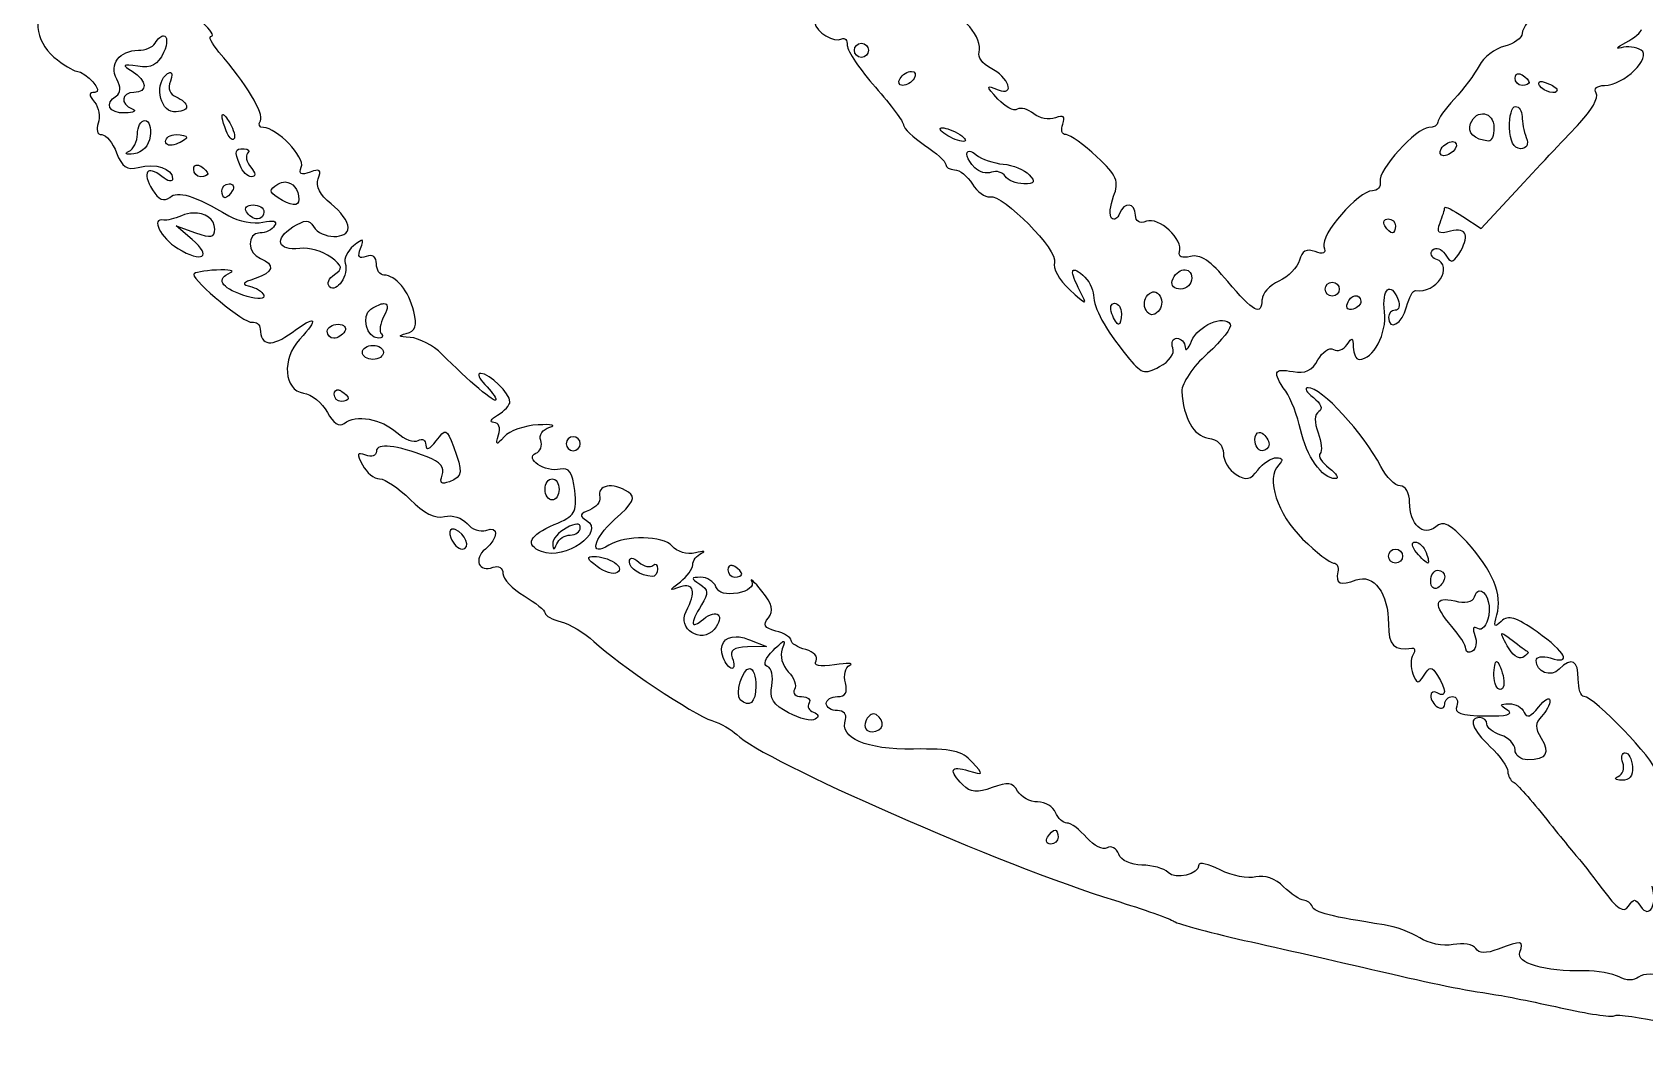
# Model space of a CAD drawing. Extents: x 1 to 209, y 3 to 284.
# Drawn here: x 105.02 to 139.62, y 151.04 to 172.68 of the extents above; entities that cross this region are included whole.
import ezdxf

# ---------------------------------------------------------------- set-up
doc = ezdxf.new("R2010")
doc.units = 0
doc.layers.add('Layer_1', color=7, linetype='CONTINUOUS')

msp = doc.modelspace()

# ---------------------------------------------------------------- linework, layer by layer
at = {"layer": 'Layer_1', "color": 7}
for points in [[(107.833693, 172.598979), (107.833693, 172.598979)], [(122.80911, 172.438575), (122.80911, 172.438575)], [(107.980316, 171.81019), (107.980316, 171.81019)], [(123.882878, 171.834995), (123.882878, 171.834995)], [(136.929041, 171.783182), (136.929041, 171.783182)], [(137.377178, 171.615612), (137.377178, 171.615612)], [(136.846908, 171.080934), (136.846908, 171.080934)], [(107.434614, 170.779419), (107.434614, 170.779419)], [(109.111963, 170.910057), (109.111963, 170.910057)], [(124.543786, 170.623423), (124.543786, 170.623423)], [(136.179388, 170.922184), (136.179388, 170.922184)], [(108.102688, 170.477353), (108.102688, 170.477353)], [(135.496983, 170.32687), (135.496983, 170.32687)], [(109.560651, 170.175839), (109.560651, 170.175839)], [(125.133035, 170.119614), (125.133035, 170.119614)], [(108.571769, 169.822508), (108.571769, 169.822508)], [(109.2426, 169.421775), (109.2426, 169.421775)], [(110.445352, 169.46091), (110.445352, 169.46091)], [(135.719123, 168.720077), (136.109383, 168.464313), (136.940617, 169.357834)], [(109.753025, 168.969228), (109.753025, 168.969228)], [(108.473105, 168.794493), (108.473105, 168.794493)], [(134.112881, 168.667714), (134.112881, 168.667714)], [(108.444992, 168.226741), (108.102688, 168.518333), (108.517202, 168.370607)], [(129.724105, 167.572999), (129.724105, 167.572999)], [(132.91509, 167.310069), (132.91509, 167.310069)], [(112.555954, 166.849805), (112.555954, 166.849805)], [(128.244092, 166.85752), (128.244092, 166.85752)], [(129.099578, 167.103364), (129.099578, 167.103364)], [(131.406965, 166.936345), (131.406415, 166.936345)], [(133.401813, 167.01517), (133.401813, 167.01517)], [(111.580854, 166.404974), (111.580854, 166.404974)], [(112.326098, 165.952425), (112.326098, 165.952425)], [(111.588573, 164.995517), (111.588573, 164.995517)], [(131.347986, 164.084357), (131.347986, 164.084357)], [(116.625026, 163.991754), (116.625026, 163.991754)], [(116.17248, 163.086659), (116.17248, 163.086659)], [(114.020535, 162.004622), (114.020535, 162.004622)], [(116.701646, 162.114313), (116.701646, 162.114313)], [(134.690556, 161.729015), (134.690556, 161.729015)], [(117.077575, 161.420334), (117.077575, 161.420334)], [(117.882899, 161.381749), (117.882899, 161.381749)], [(134.272734, 161.577981), (134.272734, 161.577981)], [(120.035396, 161.224653), (120.035396, 161.224653)], [(135.177829, 161.125435), (135.177829, 161.125435)], [(136.070247, 160.680605), (136.070247, 160.680605)], [(120.121384, 159.694481), (120.121384, 159.694481)], [(120.408017, 159.631641), (120.772922, 159.485568), (120.362816, 159.476199)], [(121.138927, 159.594709), (121.138927, 159.594709)], [(136.554766, 159.760625), (136.554766, 159.760625)], [(120.413529, 159.01373), (120.413529, 159.01373)], [(136.442317, 159.164761), (136.442317, 159.164761)], [(123.067078, 158.038629), (123.067078, 158.038629)], [(139.201703, 157.20409), (139.201703, 157.20409)], [(126.965826, 155.544931), (126.965826, 155.544931)]]:
    msp.add_lwpolyline(points, dxfattribs=at)
for points in [[(105.369761, 173.423048), (105.015515, 173.068791), (105.066256, 172.489694), (105.481659, 172.143675)], [(125.334779, 172.247305), (125.433238, 172.542678), (124.949348, 173.108113), (124.594496, 173.112714)], [(137.440018, 173.268156), (137.191138, 173.029715), (136.987469, 172.752372), (136.987469, 172.652449)], [(108.858953, 172.589059), (108.930525, 172.589059), (108.8436, 172.725206), (108.665478, 172.891124)], [(121.809758, 172.885612), (121.834425, 172.681094), (122.232739, 172.437573), (122.38688, 172.532834)], [(139.212173, 172.456767), (139.398832, 172.554969), (139.551723, 172.679601), (139.551723, 172.734028)], [(107.294053, 172.287544), (107.438495, 172.287544), (107.598887, 172.355621), (107.650139, 172.438575)], [(107.650139, 172.438575), (107.721174, 172.55351), (107.787364, 172.601403), (107.833693, 172.598979)], [(107.833693, 172.598979), (107.910909, 172.594943), (107.933081, 172.450197), (107.833143, 172.238485)], [(109.022114, 172.250062), (108.862122, 172.436721), (108.787382, 172.589059), (108.858953, 172.589059)], [(122.38688, 172.532834), (122.453061, 172.573737), (122.507595, 172.511047), (122.507595, 172.393377)], [(122.507595, 172.393377), (122.507595, 172.275721), (122.778788, 171.870781), (123.110625, 171.493794)], [(122.658076, 172.287544), (122.658076, 172.370506), (122.726151, 172.438578), (122.80911, 172.438575)], [(122.80911, 172.438575), (122.892069, 172.438575), (122.960144, 172.370506), (122.960144, 172.287544)], [(136.614848, 172.377392), (136.409845, 172.32594), (136.16268, 172.136109), (136.065839, 171.955159)], [(136.987469, 172.652449), (136.987469, 172.552525), (136.819854, 172.428844), (136.614848, 172.377392)], [(139.112955, 172.344318), (138.980994, 172.307948), (139.025514, 172.358571), (139.212173, 172.456767)], [(139.542353, 172.293056), (139.438039, 172.357524), (139.244917, 172.380691), (139.112955, 172.344318)], [(105.481659, 172.143675), (105.678707, 171.979563), (105.895843, 171.842778), (105.963971, 171.839956)], [(106.828277, 171.670183), (106.659762, 171.985061), (106.887682, 172.287544), (107.294053, 172.287544)], [(107.281926, 171.94579), (106.94944, 171.995895), (106.93275, 171.980946), (107.160108, 171.836649)], [(107.833143, 172.238485), (107.709389, 171.976222), (107.570611, 171.902291), (107.281926, 171.94579)], [(109.910674, 170.776111), (109.999884, 170.920462), (109.607048, 171.572469), (109.022114, 172.250062)], [(122.80911, 172.13651), (122.726151, 172.13651), (122.658076, 172.204585), (122.658076, 172.287544)], [(122.960144, 172.287544), (122.960144, 172.204585), (122.892069, 172.13651), (122.80911, 172.13651)], [(125.575658, 171.911615), (125.409596, 171.995224), (125.301141, 172.146393), (125.334779, 172.247305)], [(138.760177, 171.53348), (139.164802, 171.53348), (139.789639, 172.140227), (139.542353, 172.293056)], [(105.963971, 171.839956), (106.174142, 171.831433), (106.563101, 171.382449), (106.360296, 171.382449)], [(106.821111, 171.307482), (106.918986, 171.367988), (106.921605, 171.495798), (106.828277, 171.670183)], [(107.160108, 171.836649), (107.483676, 171.63134), (107.504055, 171.382449), (107.19759, 171.382449)], [(108.04591, 170.970139), (107.736397, 170.99345), (107.641328, 171.61432), (107.920784, 171.78704)], [(107.920784, 171.78704), (107.945281, 171.802195), (107.965395, 171.809823), (107.980316, 171.81019)], [(107.980316, 171.81019), (108.025082, 171.811319), (108.025712, 171.747449), (107.979766, 171.627739)], [(123.696016, 171.53348), (123.613057, 171.53348), (123.587417, 171.601004), (123.638688, 171.683964)], [(123.638688, 171.683964), (123.689959, 171.766923), (123.799919, 171.834995), (123.882878, 171.834995)], [(123.940203, 171.683964), (123.888932, 171.601004), (123.778975, 171.53348), (123.696016, 171.53348)], [(123.882878, 171.834995), (123.965837, 171.834995), (123.991474, 171.766923), (123.940203, 171.683964)], [(125.741577, 171.440327), (126.124168, 171.293512), (125.977904, 171.709098), (125.575658, 171.911615)], [(136.065839, 171.955159), (135.969, 171.774213), (135.729828, 171.453171), (135.533915, 171.241888)], [(136.836988, 171.692783), (136.836988, 171.758671), (136.874953, 171.792275), (136.929041, 171.783182)], [(136.987469, 171.53348), (136.90451, 171.53348), (136.836988, 171.604927), (136.836988, 171.692783)], [(136.929041, 171.783182), (136.947075, 171.780162), (136.966729, 171.772291), (136.987469, 171.759481)], [(136.987469, 171.759481), (137.070428, 171.708209), (137.138503, 171.636212), (137.138503, 171.599627)], [(106.360296, 171.382449), (106.224716, 171.382449), (106.2226, 171.331141), (106.352027, 171.17519)], [(107.009077, 170.942027), (106.660532, 170.929807), (106.551899, 171.141115), (106.821111, 171.307482)], [(107.19759, 171.382449), (106.923609, 171.382449), (106.8975, 171.135645), (107.160108, 171.029671)], [(107.979766, 171.627739), (107.91875, 171.46873), (107.966868, 171.338608), (108.105442, 171.285435)], [(123.110625, 171.493794), (123.442465, 171.116804), (123.714476, 170.750979), (123.714758, 170.680751)], [(125.741024, 171.241888), (125.474149, 171.536937), (125.47414, 171.542948), (125.741577, 171.440327)], [(137.138503, 171.599627), (137.138503, 171.563043), (137.070428, 171.53348), (136.987469, 171.53348)], [(137.365605, 171.531826), (137.335878, 171.57992), (137.34222, 171.608568), (137.377178, 171.615612)], [(137.741533, 171.441981), (137.741533, 171.319815), (137.454186, 171.388499), (137.365605, 171.531826)], [(137.377178, 171.615612), (137.388831, 171.61796), (137.403479, 171.618265), (137.421276, 171.615612)], [(137.421276, 171.615612), (137.445011, 171.612084), (137.47426, 171.603677), (137.507816, 171.590808)], [(137.507816, 171.590808), (137.636566, 171.541402), (137.741533, 171.474583), (137.741533, 171.441981)], [(138.226602, 170.728156), (138.476592, 170.990513), (138.635142, 171.278994), (138.57938, 171.369218)], [(138.57938, 171.369218), (138.520153, 171.465049), (138.595354, 171.53348), (138.760177, 171.53348)], [(106.352027, 171.17519), (106.446458, 171.061266), (106.481507, 170.857597), (106.429748, 170.722644)], [(107.160108, 171.029671), (107.263825, 170.987829), (107.195739, 170.948574), (107.009077, 170.942027)], [(108.328686, 171.074318), (108.328686, 171.005391), (108.201443, 170.958427), (108.04591, 170.970139)], [(108.105442, 171.285435), (108.228491, 171.238219), (108.328686, 171.143246), (108.328686, 171.074318)], [(126.153884, 171.021952), (126.078375, 170.975287), (125.892639, 171.074355), (125.741024, 171.241888)], [(126.508868, 170.926042), (126.389122, 171.025418), (126.229389, 171.068618), (126.153884, 171.021952)], [(135.533915, 171.241888), (135.338004, 171.030605), (135.177829, 170.806106), (135.177829, 170.743037)], [(136.719028, 170.628385), (136.711944, 170.877262), (136.769498, 171.080934), (136.846908, 171.080934)], [(136.846908, 171.080934), (136.924322, 171.080934), (136.987469, 170.984716), (136.987469, 170.867063)], [(106.429748, 170.722644), (106.376944, 170.585114), (106.41067, 170.477353), (106.506368, 170.477353)], [(107.273107, 170.490031), (107.273107, 170.649038), (107.345884, 170.779419), (107.434614, 170.779419)], [(107.434614, 170.779419), (107.523486, 170.779419), (107.574142, 170.627335), (107.547613, 170.441523)], [(109.177006, 170.558933), (109.08604, 170.795996), (109.068763, 170.922697), (109.111963, 170.910057)], [(109.111963, 170.910057), (109.137871, 170.902465), (109.185837, 170.845024), (109.25252, 170.73036)], [(109.25252, 170.73036), (109.341985, 170.578959), (109.380652, 170.423034), (109.341818, 170.384198)], [(109.977922, 170.628385), (109.8908, 170.628385), (109.860495, 170.694927), (109.910674, 170.776111)], [(110.789861, 169.780064), (110.87227, 169.994841), (110.265704, 170.628385), (109.977922, 170.628385)], [(123.714758, 170.680751), (123.714993, 170.61052), (123.918353, 170.417274), (124.166754, 170.251353)], [(124.6193, 170.477353), (124.494863, 170.557773), (124.460827, 170.623423), (124.543786, 170.623423)], [(124.543786, 170.623423), (124.626743, 170.623423), (124.796378, 170.557773), (124.920815, 170.477353)], [(126.971888, 170.839501), (126.837155, 170.787801), (126.628618, 170.82666), (126.508868, 170.926042)], [(127.129534, 170.705556), (127.192334, 170.869211), (127.147738, 170.906986), (126.971888, 170.839501)], [(127.200643, 170.477353), (127.113137, 170.477353), (127.081421, 170.580176), (127.129534, 170.705556)], [(134.988763, 170.628385), (134.719847, 170.628385), (133.886747, 169.708154), (133.939799, 169.46973)], [(135.177829, 170.743037), (135.177829, 170.679972), (135.092734, 170.628385), (134.988763, 170.628385)], [(136.27089, 170.338447), (135.959427, 170.371232), (135.806462, 170.518566), (135.881181, 170.713272)], [(135.881181, 170.713272), (135.943478, 170.875623), (136.069135, 170.940839), (136.179388, 170.922184)], [(136.179388, 170.922184), (136.289641, 170.903529), (136.384439, 170.801277), (136.384439, 170.628385)], [(136.384439, 170.628385), (136.384439, 170.462466), (136.333111, 170.331899), (136.27089, 170.338447)], [(136.951091, 170.175839), (136.810688, 170.175839), (136.727269, 170.338859), (136.719028, 170.628385)], [(136.940617, 169.357834), (137.397727, 169.849268), (137.976616, 170.465802), (138.226602, 170.728156)], [(136.987469, 170.867063), (136.987469, 170.749407), (137.028614, 170.545739), (137.078971, 170.414514)], [(106.506368, 170.477353), (106.600236, 170.477353), (106.744242, 170.300468), (106.826623, 170.083786)], [(107.084591, 170.115756), (107.188308, 170.162684), (107.273107, 170.331027), (107.273107, 170.490031)], [(107.547613, 170.441523), (107.518375, 170.236756), (107.380413, 170.08888), (107.19759, 170.066698)], [(107.876137, 170.331281), (107.876137, 170.411638), (107.978256, 170.477353), (108.102688, 170.477353)], [(108.102688, 170.272299), (107.978256, 170.22455), (107.876137, 170.250935), (107.876137, 170.331281)], [(108.102688, 170.477353), (108.22712, 170.477353), (108.328686, 170.450966), (108.328686, 170.418372)], [(108.328686, 170.418372), (108.328686, 170.385767), (108.22712, 170.320054), (108.102688, 170.272299)], [(109.341818, 170.384198), (109.302985, 170.345364), (109.228738, 170.424129), (109.177006, 170.558933)], [(124.996332, 170.331281), (124.913373, 170.331281), (124.743741, 170.396931), (124.6193, 170.477353)], [(124.920815, 170.477353), (125.045256, 170.396931), (125.079292, 170.331281), (124.996332, 170.331281)], [(127.862652, 170.003308), (127.58606, 170.264197), (127.288143, 170.477353), (127.200643, 170.477353)], [(135.252796, 170.175839), (135.304067, 170.258798), (135.414024, 170.32687), (135.496983, 170.32687)], [(135.496983, 170.32687), (135.579942, 170.32687), (135.606132, 170.258798), (135.554861, 170.175839)], [(137.078971, 170.414514), (137.136601, 170.264329), (137.089216, 170.175839), (136.951091, 170.175839)], [(106.826623, 170.083786), (106.940358, 169.784636), (107.052141, 169.709548), (107.290195, 169.771798)], [(107.19759, 170.066698), (107.031671, 170.046575), (106.980903, 170.068955), (107.084591, 170.115756)], [(109.476314, 169.810934), (109.350443, 170.138963), (109.358862, 170.175839), (109.560651, 170.175839)], [(109.560651, 170.175839), (109.657425, 170.175839), (109.691853, 170.131202), (109.637271, 170.076618)], [(109.637271, 170.076618), (109.582689, 170.02203), (109.613762, 169.886434), (109.706173, 169.775103)], [(124.166754, 170.251353), (124.415158, 170.085437), (124.618468, 169.89906), (124.61875, 169.836842)], [(125.241073, 169.765183), (125.06069, 169.945565), (125.032468, 170.126303), (125.133035, 170.119614)], [(125.133035, 170.119614), (125.166555, 170.117356), (125.213968, 170.094412), (125.275247, 170.043547)], [(125.275247, 170.043547), (125.387334, 169.950524), (125.647382, 169.860472), (125.852922, 169.843454)], [(128.222595, 169.152783), (128.345559, 169.476201), (128.295025, 169.595482), (127.862652, 170.003308)], [(135.310674, 170.024805), (135.227718, 170.024805), (135.201522, 170.092879), (135.252796, 170.175839)], [(135.554861, 170.175839), (135.50359, 170.092879), (135.393633, 170.024805), (135.310674, 170.024805)], [(107.290195, 169.771798), (107.661685, 169.868947), (108.027171, 169.753002), (108.027171, 169.538081)], [(107.797312, 169.575563), (107.481675, 169.837519), (107.361014, 169.668894), (107.595568, 169.293341)], [(108.027171, 169.538081), (108.027171, 169.450875), (107.928207, 169.466933), (107.797312, 169.575563)], [(108.479717, 169.732109), (108.479717, 169.797997), (108.517679, 169.831601), (108.571769, 169.822508)], [(108.630751, 169.572258), (108.547778, 169.572258), (108.479717, 169.644253), (108.479717, 169.732109)], [(108.571769, 169.822508), (108.589803, 169.819488), (108.610008, 169.811619), (108.630751, 169.798807)], [(108.630751, 169.798807), (108.713696, 169.747535), (108.781232, 169.675538), (108.781232, 169.638953)], [(108.781232, 169.638953), (108.781232, 169.602371), (108.713696, 169.572258), (108.630751, 169.572258)], [(109.721055, 169.572258), (109.636811, 169.572258), (109.526663, 169.679709), (109.476314, 169.810934)], [(109.706173, 169.775103), (109.811922, 169.647837), (109.817357, 169.572258), (109.721055, 169.572258)], [(110.977827, 169.672577), (110.784363, 169.598353), (110.73178, 169.628723), (110.789861, 169.780064)], [(111.152562, 169.528711), (111.225432, 169.718588), (111.184893, 169.752034), (110.977827, 169.672577)], [(124.61875, 169.836842), (124.61899, 169.77462), (124.704435, 169.72329), (124.80892, 169.72329)], [(124.80892, 169.72329), (124.913404, 169.72329), (125.085393, 169.585221), (125.19091, 169.416263)], [(125.60267, 169.669823), (125.496732, 169.629168), (125.334141, 169.67208), (125.241073, 169.765183)], [(125.894812, 169.582729), (125.840044, 169.671347), (125.708608, 169.710474), (125.60267, 169.669823)], [(125.852922, 169.843454), (126.058462, 169.826436), (126.308657, 169.724427), (126.409097, 169.616906)], [(126.293341, 169.421775), (126.129048, 169.421775), (125.94958, 169.494117), (125.894812, 169.582729)], [(126.409097, 169.616906), (126.554605, 169.461139), (126.531353, 169.421775), (126.293341, 169.421775)], [(107.595568, 169.293341), (107.727987, 169.081282), (107.843695, 169.030157), (107.964882, 169.130733)], [(107.964882, 169.130733), (108.145871, 169.280934), (108.481207, 169.176425), (109.233781, 168.734961)], [(109.083297, 169.270743), (109.0833, 169.353703), (109.154745, 169.421775), (109.2426, 169.421775)], [(109.149444, 169.119709), (109.112868, 169.119709), (109.0833, 169.187784), (109.083297, 169.270743)], [(109.309298, 169.270743), (109.258046, 169.187784), (109.186049, 169.119709), (109.149444, 169.119709)], [(109.2426, 169.421775), (109.330541, 169.421775), (109.360578, 169.353703), (109.309298, 169.270743)], [(110.28991, 169.122464), (110.091113, 169.252978), (110.090164, 169.287959), (110.285499, 169.413508)], [(110.285499, 169.413508), (110.338452, 169.447544), (110.393308, 169.462544), (110.445352, 169.46091)], [(110.445352, 169.46091), (110.601486, 169.456), (110.735257, 169.303546), (110.739702, 169.082227)], [(111.428169, 168.990725), (111.189098, 169.178798), (111.091376, 169.369267), (111.152562, 169.528711)], [(125.19091, 169.416263), (125.296428, 169.247305), (125.465741, 169.124984), (125.566842, 169.144514)], [(133.775537, 169.270743), (133.47737, 169.270743), (132.653222, 168.321681), (132.735947, 168.073503)], [(133.939799, 169.46973), (133.964183, 169.360177), (133.890283, 169.270743), (133.775537, 169.270743)], [(109.610813, 168.818194), (109.559533, 168.901154), (109.623682, 168.969228), (109.753025, 168.969228)], [(109.753025, 168.969228), (109.882339, 168.969228), (109.987842, 168.901154), (109.987842, 168.818194)], [(110.739702, 169.082227), (110.742863, 168.92777), (110.561549, 168.944142), (110.28991, 169.122464)], [(111.798035, 168.482505), (111.798035, 168.601882), (111.63182, 168.830556), (111.428169, 168.990725)], [(125.566842, 169.144514), (125.848217, 169.198864), (127.04822, 167.978843), (126.954249, 167.733953)], [(128.180152, 168.684249), (128.124994, 168.734961), (128.143934, 168.945889), (128.222595, 169.152783)], [(128.69168, 168.747639), (128.69168, 169.01772), (128.440982, 169.041847), (128.347721, 168.780713)], [(135.227438, 168.580069), (135.282912, 168.724629), (135.328313, 168.873089), (135.328313, 168.909697)], [(135.328313, 168.909697), (135.328313, 168.946304), (135.50429, 168.860841), (135.719123, 168.720077)], [(107.838655, 168.643459), (107.550901, 168.704371), (107.769366, 168.258122), (108.136312, 168.035468)], [(108.215687, 168.734961), (108.070512, 168.67143), (107.900885, 168.630308), (107.838655, 168.643459)], [(108.473105, 168.794493), (108.389801, 168.791671), (108.301728, 168.772621), (108.215687, 168.734961)], [(108.932266, 168.449432), (108.932266, 168.665168), (108.723012, 168.802822), (108.473105, 168.794493)], [(109.233781, 168.734961), (109.441186, 168.613298), (109.769433, 168.55102), (109.963037, 168.596605)], [(109.846181, 168.667714), (109.768118, 168.667714), (109.662064, 168.735235), (109.610813, 168.818194)], [(109.987842, 168.818194), (109.987842, 168.735235), (109.924243, 168.667714), (109.846181, 168.667714)], [(109.963037, 168.596605), (110.185541, 168.648999), (110.278999, 168.62192), (110.217701, 168.522742)], [(110.611268, 168.494079), (110.870659, 168.65608), (110.956793, 168.65787), (111.05224, 168.503452)], [(128.347721, 168.780713), (128.310685, 168.67701), (128.235309, 168.633534), (128.180152, 168.684249)], [(128.926497, 168.615898), (128.779781, 168.559597), (128.69168, 168.609152), (128.69168, 168.747639)], [(129.637014, 167.959401), (129.725793, 168.225737), (129.192946, 168.718144), (128.926497, 168.615898)], [(134.046186, 168.51668), (133.994914, 168.599639), (134.025019, 168.667714), (134.112881, 168.667714)], [(134.112881, 168.667714), (134.200739, 168.667714), (134.272734, 168.599639), (134.272734, 168.51668)], [(135.453989, 168.40313), (135.189451, 168.333952), (135.145873, 168.367514), (135.227438, 168.580069)], [(108.136312, 168.035468), (108.668639, 167.712479), (108.888843, 167.849015), (108.444992, 168.226741)], [(108.517202, 168.370607), (108.851607, 168.251348), (108.932266, 168.266213), (108.932266, 168.449432)], [(109.903508, 168.365645), (109.616285, 168.365645), (109.623713, 167.928145), (109.912878, 167.817186)], [(110.217701, 168.522742), (110.164389, 168.436461), (110.023055, 168.365645), (109.903508, 168.365645)], [(110.756237, 168.032714), (110.28233, 167.975973), (110.200127, 168.237319), (110.611268, 168.494079)], [(111.05224, 168.503452), (111.219485, 168.232826), (111.798035, 168.216595), (111.798035, 168.482505)], [(112.060411, 168.034367), (112.142905, 168.254633), (112.12208, 168.262665), (111.911034, 168.091142)], [(134.206036, 168.365645), (134.169452, 168.365645), (134.097457, 168.43372), (134.046186, 168.51668)], [(134.272734, 168.51668), (134.272734, 168.43372), (134.242621, 168.365645), (134.206036, 168.365645)], [(135.627621, 167.913099), (135.877421, 168.293625), (135.806273, 168.495253), (135.453989, 168.40313)], [(111.422104, 167.846952), (111.25658, 167.973088), (110.956812, 168.056731), (110.756237, 168.032714)], [(111.500928, 167.472127), (111.68982, 167.595983), (111.678249, 167.651733), (111.422104, 167.846952)], [(111.911034, 168.091142), (111.775991, 167.981375), (111.694561, 167.811742), (111.730234, 167.71411)], [(112.182783, 167.861836), (112.026545, 167.801876), (111.991803, 167.851168), (112.060411, 168.034367)], [(112.401615, 167.703086), (112.401615, 167.8528), (112.31777, 167.913636), (112.182783, 167.861836)], [(129.870731, 167.862387), (129.69251, 167.815783), (129.601635, 167.853271), (129.637014, 167.959401)], [(130.671093, 167.325504), (130.307193, 167.763649), (130.078779, 167.916796), (129.870731, 167.862387)], [(132.544673, 167.965466), (132.363966, 168.034808), (132.260978, 167.978081), (132.209534, 167.781358)], [(132.735947, 168.073503), (132.784317, 167.92839), (132.726492, 167.895692), (132.544673, 167.965466)], [(135.139797, 167.804509), (135.036097, 167.841545), (135.005818, 167.93012), (135.072549, 168.001294)], [(135.072549, 168.001294), (135.139278, 168.072467), (135.258133, 168.030724), (135.336579, 167.908688)], [(135.336579, 167.908688), (135.461776, 167.713938), (135.497254, 167.714516), (135.627621, 167.913099)], [(108.969748, 167.570242), (108.700141, 167.557655), (108.479717, 167.515773), (108.479717, 167.477089)], [(109.535296, 167.031155), (109.058227, 167.197463), (108.957305, 167.383106), (109.271813, 167.51457)], [(109.271813, 167.51457), (109.37553, 167.557917), (109.239383, 167.582832), (108.969748, 167.570242)], [(109.912878, 167.817186), (110.238591, 167.692196), (110.191022, 167.513041), (109.799326, 167.38724)], [(111.730234, 167.71411), (111.817356, 167.475658), (111.543632, 167.062307), (111.396199, 167.209748)], [(112.56312, 167.461103), (112.474248, 167.461103), (112.401615, 167.56977), (112.401615, 167.703086)], [(126.954249, 167.733953), (126.909514, 167.617376), (127.053955, 167.355287), (127.275057, 167.15187)], [(127.505466, 167.111631), (127.271275, 167.56204), (127.290771, 167.685033), (127.560586, 167.461103)], [(129.480468, 167.338182), (129.527083, 167.478023), (129.631273, 167.559737), (129.724105, 167.572999)], [(129.724105, 167.572999), (129.816939, 167.586263), (129.89829, 167.530894), (129.89829, 167.397714)], [(132.209534, 167.781358), (132.1687, 167.62521), (131.971136, 167.42286), (131.770769, 167.331566)], [(134.702683, 167.130373), (135.141513, 167.045684), (135.540756, 167.661309), (135.139797, 167.804509)], [(108.479717, 167.477089), (108.479717, 167.318756), (109.575755, 166.416819), (109.730977, 166.447418)], [(109.799326, 167.38724), (109.511911, 167.294934), (109.500814, 167.267239), (109.724362, 167.207544)], [(109.724362, 167.207544), (109.869537, 167.168772), (109.987842, 167.077806), (109.987842, 167.005247)], [(111.396199, 167.209748), (111.331852, 167.274078), (111.378898, 167.392103), (111.500928, 167.472127)], [(113.205839, 166.678377), (113.095066, 167.119767), (112.814918, 167.461103), (112.56312, 167.461103)], [(127.275057, 167.15187), (127.65245, 166.804666), (127.666282, 166.80234), (127.505466, 167.111631)], [(127.560586, 167.461103), (127.685027, 167.357827), (127.789161, 167.162871), (127.792096, 167.027847)], [(129.659614, 167.159035), (129.52826, 167.159035), (129.447629, 167.239669), (129.480468, 167.338182)], [(129.89829, 167.397714), (129.89829, 167.266362), (129.790966, 167.159035), (129.659614, 167.159035)], [(131.406415, 166.936345), (131.406415, 166.568928), (131.21546, 166.670071), (130.671093, 167.325504)], [(131.770769, 167.331566), (131.5704, 167.240273), (131.406965, 167.062563), (131.406965, 166.936345)], [(132.764059, 167.159035), (132.764059, 167.241995), (132.832131, 167.310069), (132.91509, 167.310069)], [(132.91509, 167.008004), (132.832131, 167.008004), (132.764059, 167.076076), (132.764059, 167.159035)], [(132.91509, 167.310069), (132.998049, 167.310069), (133.066124, 167.241995), (133.066124, 167.159035)], [(133.066124, 167.159035), (133.066124, 167.076076), (132.998049, 167.008004), (132.91509, 167.008004)], [(134.035713, 166.669007), (133.97589, 167.168253), (134.169695, 167.343761), (134.327305, 166.933037)], [(109.987842, 167.005247), (109.987842, 166.932696), (109.784188, 166.944397), (109.535296, 167.031155)], [(112.283105, 166.73019), (112.404686, 166.807333), (112.496735, 166.846426), (112.555954, 166.849805)], [(112.555954, 166.849805), (112.654656, 166.855421), (112.662425, 166.761427), (112.56312, 166.575851)], [(127.792096, 167.027847), (127.798333, 166.741087), (128.02752, 166.323313), (128.505921, 165.727531)], [(128.184563, 166.630972), (128.136811, 166.755412), (128.163735, 166.85752), (128.244092, 166.85752)], [(128.244092, 166.85752), (128.324449, 166.85752), (128.390165, 166.755412), (128.390165, 166.630972)], [(128.917677, 166.706489), (128.857471, 166.803907), (128.876061, 166.9515), (128.95902, 167.034463)], [(128.95902, 167.034463), (129.009298, 167.084746), (129.056195, 167.107744), (129.099578, 167.103364)], [(129.099578, 167.103364), (129.142961, 167.09899), (129.183254, 167.067042), (129.219743, 167.008004)], [(129.219743, 167.008004), (129.279949, 166.910587), (129.261365, 166.762993), (129.178403, 166.680031)], [(133.359923, 166.72909), (133.260363, 166.695906), (133.206022, 166.750256), (133.239205, 166.849805)], [(133.239205, 166.849805), (133.271613, 166.94703), (133.339659, 167.004677), (133.401813, 167.01517)], [(133.529697, 166.898863), (133.535905, 166.838719), (133.459474, 166.762273), (133.359923, 166.72909)], [(133.401813, 167.01517), (133.46397, 167.025668), (133.520369, 166.989036), (133.529697, 166.898863)], [(134.327305, 166.933037), (134.375057, 166.8086), (134.348133, 166.706489), (134.267773, 166.706489)], [(134.510859, 166.777045), (134.562221, 166.981678), (134.648764, 167.140787), (134.702683, 167.130373)], [(109.730977, 166.447418), (109.823264, 166.465621), (109.902044, 166.401441), (109.905713, 166.304653)], [(110.593076, 166.231893), (111.106946, 166.611815), (111.181583, 166.540441), (110.752379, 166.079758)], [(112.442955, 166.103459), (112.192455, 166.103459), (112.067459, 166.593358), (112.283105, 166.73019)], [(112.56312, 166.575851), (112.480146, 166.420841), (112.455068, 166.250658), (112.507449, 166.198269)], [(113.042677, 166.207639), (113.245906, 166.260747), (113.283534, 166.368774), (113.205839, 166.678377)], [(128.330633, 166.404974), (128.298027, 166.404974), (128.232315, 166.506535), (128.184563, 166.630972)], [(128.390165, 166.630972), (128.390165, 166.506535), (128.363241, 166.404974), (128.330633, 166.404974)], [(129.178403, 166.680031), (129.077847, 166.579464), (128.990654, 166.588424), (128.917677, 166.706489)], [(129.895535, 166.045031), (130.028233, 166.373453), (130.59506, 166.620284), (130.726767, 166.407178)], [(133.494969, 165.65091), (133.798945, 165.65091), (134.091688, 166.201859), (134.035713, 166.669007)], [(134.121703, 166.556008), (134.121703, 166.248152), (134.42074, 166.417988), (134.510859, 166.777045)], [(134.267773, 166.706489), (134.187418, 166.706489), (134.121703, 166.638962), (134.121703, 166.556008)], [(109.905713, 166.304653), (109.920078, 165.935842), (110.15851, 165.910597), (110.593076, 166.231893)], [(111.345486, 166.25394), (111.345486, 166.336899), (111.45154, 166.404974), (111.580854, 166.404974)], [(111.487701, 166.103459), (111.409638, 166.103459), (111.345486, 166.170981), (111.345486, 166.25394)], [(111.722518, 166.25394), (111.671267, 166.170981), (111.565763, 166.103459), (111.487701, 166.103459)], [(111.580854, 166.404974), (111.710083, 166.404974), (111.773798, 166.336899), (111.722518, 166.25394)], [(112.507449, 166.198269), (112.559829, 166.145883), (112.530845, 166.103459), (112.442955, 166.103459)], [(113.12536, 166.121098), (112.869695, 166.133996), (112.847888, 166.15674), (113.042677, 166.207639)], [(113.806661, 165.763909), (113.622596, 165.950568), (113.315973, 166.111474), (113.12536, 166.121098)], [(130.726767, 166.407178), (130.767641, 166.34104), (130.547147, 166.057186), (130.236736, 165.776036)], [(133.231489, 165.970617), (133.335621, 166.135017), (133.363741, 166.123709), (133.365435, 165.914943)], [(110.752379, 166.079758), (110.365311, 165.664265), (110.414906, 164.987344), (110.836716, 164.926615)], [(112.099547, 165.801394), (112.099547, 165.884353), (112.201638, 165.952425), (112.326098, 165.952425)], [(112.326098, 165.65091), (112.201638, 165.65091), (112.099547, 165.718435), (112.099547, 165.801394)], [(112.326098, 165.952425), (112.45053, 165.952425), (112.552096, 165.884353), (112.552096, 165.801394)], [(112.552096, 165.801394), (112.552096, 165.718435), (112.45053, 165.65091), (112.326098, 165.65091)], [(114.965869, 164.784401), (114.965869, 164.688739), (114.372743, 165.189827), (113.806661, 165.763909)], [(129.210373, 165.494918), (129.418024, 165.606051), (129.53873, 165.777405), (129.493145, 165.896201)], [(129.493145, 165.896201), (129.449412, 166.010165), (129.488969, 166.103459), (129.58079, 166.103459)], [(129.58079, 166.103459), (129.672628, 166.103459), (129.751929, 166.018643), (129.757178, 165.914943)], [(130.236736, 165.776036), (129.920896, 165.489973), (129.679486, 165.133685), (129.688827, 164.967405)], [(129.757178, 165.914943), (129.762428, 165.811244), (129.824757, 165.869858), (129.895535, 166.045031)], [(132.607513, 165.639887), (132.701978, 165.8164), (132.851271, 165.916459), (132.939344, 165.862027)], [(132.939344, 165.862027), (133.027417, 165.807595), (133.159077, 165.856298), (133.231489, 165.970617)], [(133.365435, 165.914943), (133.366846, 165.769763), (133.424868, 165.65091), (133.494969, 165.65091)], [(128.505921, 165.727531), (128.816156, 165.341172), (128.88203, 165.319198), (129.210373, 165.494918)], [(131.915188, 164.967955), (131.624369, 165.386118), (131.655397, 165.468228), (132.072284, 165.388534)], [(132.072284, 165.388534), (132.333594, 165.338581), (132.484122, 165.409334), (132.607513, 165.639887)], [(114.642305, 165.349395), (114.559337, 165.349395), (114.598492, 165.242735), (114.728845, 165.112374)], [(115.267382, 164.742508), (115.267382, 164.923206), (114.828444, 165.349395), (114.642305, 165.349395)], [(114.728845, 165.112374), (114.859209, 164.98201), (114.965867, 164.834416), (114.965869, 164.784401)], [(110.836716, 164.926615), (111.010141, 164.901639), (111.24059, 164.7159), (111.348794, 164.513755)], [(111.49652, 164.905669), (111.49652, 164.971559), (111.53449, 165.00461), (111.588573, 164.995517)], [(111.647001, 164.745815), (111.564056, 164.745815), (111.49652, 164.817813), (111.49652, 164.905669)], [(111.588573, 164.995517), (111.606607, 164.992497), (111.626263, 164.984626), (111.647001, 164.971813)], [(111.647001, 164.971813), (111.729974, 164.920542), (111.798035, 164.849094), (111.798035, 164.812513)], [(111.798035, 164.812513), (111.798035, 164.775928), (111.729974, 164.745815), (111.647001, 164.745815)], [(115.003351, 164.456427), (115.148532, 164.540987), (115.267382, 164.669598), (115.267382, 164.742508)], [(129.688827, 164.967405), (129.721511, 164.385878), (129.933912, 164.008061), (130.253272, 163.962539)], [(132.233789, 164.142235), (132.172476, 164.432594), (132.029028, 164.804314), (131.915188, 164.967955)], [(132.396397, 165.042922), (132.30834, 165.040382), (132.359253, 164.944539), (132.509395, 164.830702)], [(133.958542, 163.348485), (133.583203, 164.072221), (132.680591, 165.051417), (132.396397, 165.042922)], [(132.509395, 164.830702), (132.673708, 164.706124), (132.720661, 164.585959), (132.627909, 164.528637)], [(111.348794, 164.513755), (111.47331, 164.281088), (111.60543, 164.1938), (111.709287, 164.276181)], [(111.709287, 164.276181), (111.960239, 164.475249), (112.507288, 164.380459), (112.83873, 164.080499)], [(114.923423, 164.298231), (114.822328, 164.300771), (114.858173, 164.371868), (115.003351, 164.456427)], [(132.627909, 164.528637), (132.529905, 164.468063), (132.523586, 164.303762), (132.609717, 164.077191)], [(112.83873, 164.080499), (113.002475, 163.932327), (113.208593, 163.855667), (113.296787, 163.910175)], [(113.683742, 163.900802), (113.891684, 164.175506), (113.906517, 164.170556), (114.055813, 163.777881)], [(115.024298, 164.029236), (115.07192, 164.180691), (115.028898, 164.295688), (114.923423, 164.298231)], [(115.870965, 164.245314), (115.580609, 164.230215), (115.252175, 164.116194), (115.141705, 163.991754)], [(116.123421, 164.194601), (116.274692, 164.237714), (116.161323, 164.26041), (115.870965, 164.245314)], [(115.926636, 163.91293), (115.883151, 164.026247), (115.970129, 164.150919), (116.123421, 164.194601)], [(131.255934, 163.925057), (131.255934, 164.022065), (131.293898, 164.081964), (131.347986, 164.084357)], [(131.347986, 164.084357), (131.36602, 164.085204), (131.386227, 164.079531), (131.406965, 164.066718)], [(131.406965, 164.066718), (131.489924, 164.015447), (131.557449, 163.909963), (131.557449, 163.831901)], [(132.976276, 163.091618), (132.703697, 163.083687), (132.352426, 163.580404), (132.233789, 164.142235)], [(132.609717, 164.077191), (132.68421, 163.881259), (132.703578, 163.679371), (132.652714, 163.628503)], [(113.491919, 163.557948), (112.832986, 163.813706), (112.401615, 163.860907), (112.401615, 163.677009)], [(113.296787, 163.910175), (113.384954, 163.964672), (113.459331, 163.920645), (113.462153, 163.812058)], [(113.462153, 163.812058), (113.465144, 163.688326), (113.547937, 163.721399), (113.683742, 163.900802)], [(114.055813, 163.777881), (114.264375, 163.229297), (114.253241, 163.134865), (113.968169, 163.025473)], [(115.141705, 163.991754), (114.965661, 163.793454), (114.951555, 163.797884), (115.024298, 164.029236)], [(115.82466, 163.635669), (115.923692, 163.676193), (115.969545, 163.801105), (115.926636, 163.91293)], [(116.625026, 163.991754), (116.542066, 163.991754), (116.473992, 163.923679), (116.473992, 163.84072)], [(116.473992, 163.84072), (116.473994, 163.757761), (116.542066, 163.689686), (116.625026, 163.689686)], [(116.775507, 163.84072), (116.775507, 163.923679), (116.707985, 163.991754), (116.625026, 163.991754)], [(116.625026, 163.689686), (116.707985, 163.689686), (116.775507, 163.757761), (116.775507, 163.84072)], [(130.253272, 163.962539), (130.453977, 163.93393), (130.577387, 163.808177), (130.577387, 163.631811)], [(131.406965, 163.689686), (131.324006, 163.689689), (131.255934, 163.795723), (131.255934, 163.925057)], [(131.557449, 163.831901), (131.557449, 163.753835), (131.489924, 163.689689), (131.406965, 163.689686)], [(112.171757, 163.594879), (111.984333, 163.666804), (111.971509, 163.628215), (112.101754, 163.384866)], [(112.101754, 163.384866), (112.189554, 163.220816), (112.35537, 163.086659), (112.470517, 163.086659)], [(112.401615, 163.677009), (112.401615, 163.583562), (112.298136, 163.546391), (112.171757, 163.594879)], [(113.814931, 163.164931), (113.875721, 163.323348), (113.772222, 163.449148), (113.491919, 163.557948)], [(116.346661, 163.293364), (116.032291, 163.218423), (115.560661, 163.527648), (115.82466, 163.635669)], [(116.656996, 162.832549), (116.611313, 163.223859), (116.53439, 163.338116), (116.346661, 163.293364)], [(130.577387, 163.631811), (130.577387, 163.47522), (130.699651, 163.271548), (130.849686, 163.179262)], [(131.319324, 163.275175), (131.42731, 163.42035), (131.606155, 163.539205), (131.717299, 163.539205)], [(131.765257, 163.384866), (131.48181, 163.101419), (131.732754, 162.323465), (132.278436, 161.793508)], [(131.717299, 163.539205), (131.8551, 163.539205), (131.870518, 163.490124), (131.765257, 163.384866)], [(132.652714, 163.628503), (132.601846, 163.577635), (132.690737, 163.436908), (132.850599, 163.315965)], [(134.373606, 162.935625), (134.263186, 162.935625), (134.076259, 163.121499), (133.958542, 163.348485)], [(112.470517, 163.086659), (112.585664, 163.086659), (112.879669, 162.886976), (113.123706, 162.64293)], [(113.968169, 163.025473), (113.792711, 162.958121), (113.750415, 162.996816), (113.814931, 163.164931)], [(116.021445, 162.860108), (116.021445, 162.984545), (116.08952, 163.086659), (116.17248, 163.086659)], [(116.17248, 163.086659), (116.255439, 163.086659), (116.32296, 162.984545), (116.32296, 162.860108)], [(117.814547, 162.798925), (117.465836, 163.019767), (117.132072, 162.960785), (117.194432, 162.689231)], [(130.849686, 163.179262), (131.065662, 163.046425), (131.163884, 163.066195), (131.319324, 163.275175)], [(132.850599, 163.315965), (133.010461, 163.195021), (133.067117, 163.094158), (132.976276, 163.091618)], [(116.17248, 162.63411), (116.08952, 162.63411), (116.021445, 162.735668), (116.021445, 162.860108)], [(116.32296, 162.860108), (116.32296, 162.735668), (116.255439, 162.63411), (116.17248, 162.63411)], [(116.218781, 162.10384), (116.668812, 162.291882), (116.711784, 162.363242), (116.656996, 162.832549)], [(117.194432, 162.689231), (117.216078, 162.594969), (117.115511, 162.472315), (116.971188, 162.416932)], [(117.513035, 162.210226), (117.913311, 162.567875), (117.978411, 162.695155), (117.814547, 162.798925)], [(134.574249, 162.588909), (134.574249, 162.779714), (134.484028, 162.935625), (134.373606, 162.935625)], [(113.123706, 162.64293), (113.416568, 162.350056), (113.667687, 162.225472), (113.862335, 162.276371)], [(113.862335, 162.276371), (114.025319, 162.318995), (114.241823, 162.251789), (114.346301, 162.12589)], [(116.971188, 162.416932), (116.761951, 162.336639), (116.74983, 162.290739), (116.912209, 162.190381)], [(135.136489, 162.059192), (134.865102, 161.833959), (134.574249, 162.108152), (134.574249, 162.588909)], [(114.020535, 162.004622), (113.967204, 161.993841), (113.958982, 161.927386), (114.001242, 161.817209)], [(114.088884, 161.996353), (114.061339, 162.005556), (114.038309, 162.008206), (114.020535, 162.004622)], [(114.239918, 161.577981), (114.438179, 161.577981), (114.314351, 161.9212), (114.088884, 161.996353)], [(114.346301, 162.12589), (114.450272, 162.000603), (114.63197, 161.934944), (114.750342, 161.980368)], [(114.750342, 161.980368), (115.033343, 162.088967), (115.026988, 161.817003), (114.740972, 161.579635)], [(115.947582, 161.52341), (115.58191, 161.663731), (115.682923, 161.879945), (116.218781, 162.10384)], [(116.912209, 162.190381), (117.323114, 161.936429), (116.448036, 161.331367), (115.947582, 161.52341)], [(116.473992, 162.03053), (116.308076, 161.941731), (116.177506, 161.786803), (116.184053, 161.686021)], [(116.701646, 162.114313), (116.651794, 162.113467), (116.576261, 162.085258), (116.473992, 162.03053)], [(116.562186, 161.880049), (116.679712, 161.880049), (116.775507, 161.950164), (116.775507, 162.036042)], [(116.775507, 162.036042), (116.775507, 162.088975), (116.751489, 162.115191), (116.701646, 162.114313)], [(117.391767, 161.661767), (116.957876, 161.393605), (117.046276, 161.793178), (117.513035, 162.210226)], [(135.801255, 161.731219), (135.441715, 162.124865), (135.299738, 162.194676), (135.136489, 162.059192)], [(114.001242, 161.817209), (114.051647, 161.685838), (114.15892, 161.577981), (114.239918, 161.577981)], [(116.184053, 161.686021), (116.193028, 161.54791), (116.214903, 161.549431), (116.272248, 161.691533)], [(116.272248, 161.691533), (116.31409, 161.795233), (116.444663, 161.880049), (116.562186, 161.880049)], [(118.746103, 161.641924), (118.559018, 161.867346), (117.744, 161.879462), (117.391767, 161.661767)], [(119.248259, 161.498056), (119.068161, 161.454215), (118.850142, 161.516569), (118.746103, 161.641924)], [(132.278436, 161.793508), (132.571222, 161.50915), (132.870984, 161.276466), (132.944856, 161.276466)], [(134.725283, 161.503017), (134.617051, 161.633429), (134.602271, 161.729015), (134.690556, 161.729015)], [(134.690556, 161.729015), (134.774796, 161.729015), (134.882582, 161.627457), (134.930334, 161.503017)], [(136.446728, 160.163012), (136.575425, 160.590324), (136.355576, 161.124314), (135.801255, 161.731219)], [(114.740972, 161.579635), (114.477196, 161.360712), (114.59906, 161.068578), (114.905234, 161.186067)], [(117.137104, 161.200952), (116.917024, 161.367542), (116.903582, 161.418359), (117.077575, 161.420334)], [(117.077575, 161.420334), (117.202015, 161.421745), (117.395518, 161.364325), (117.508074, 161.293004)], [(117.508074, 161.293004), (117.626031, 161.218263), (117.65157, 161.125725), (117.568156, 161.074172)], [(117.831636, 161.307335), (117.831636, 161.358748), (117.84888, 161.38364), (117.882899, 161.381749)], [(118.321667, 160.986528), (118.056451, 161.01444), (117.831636, 161.161695), (117.831636, 161.307335)], [(117.882899, 161.381749), (117.916904, 161.379773), (117.967529, 161.351419), (118.033933, 161.296312)], [(118.033933, 161.296312), (118.145264, 161.203912), (118.28086, 161.172825), (118.335448, 161.22741)], [(118.335448, 161.22741), (118.390032, 161.281998), (118.434666, 161.247561), (118.434666, 161.15079)], [(119.18928, 161.242842), (119.18928, 161.330483), (119.274096, 161.441608), (119.377796, 161.489236)], [(119.377796, 161.489236), (119.481496, 161.536872), (119.423205, 161.540657), (119.248259, 161.498056)], [(132.944856, 161.276466), (133.018736, 161.276466), (133.059627, 161.19165), (133.035808, 161.087953)], [(134.121703, 161.4275), (134.121703, 161.510459), (134.189775, 161.577981), (134.272734, 161.577981)], [(134.272734, 161.276466), (134.189775, 161.276466), (134.121703, 161.344541), (134.121703, 161.4275)], [(134.272734, 161.577981), (134.355693, 161.577981), (134.423215, 161.510459), (134.423215, 161.4275)], [(134.423215, 161.4275), (134.423215, 161.344541), (134.355693, 161.276466), (134.272734, 161.276466)], [(134.965062, 161.276466), (134.936346, 161.276466), (134.828559, 161.37858), (134.725283, 161.503017)], [(134.930334, 161.503017), (134.978092, 161.37858), (134.993781, 161.276466), (134.965062, 161.276466)], [(114.905234, 161.186067), (115.024617, 161.23188), (115.11635, 161.174835), (115.11635, 161.054326)], [(115.11635, 161.054326), (115.11635, 160.937181), (115.320019, 160.720686), (115.568897, 160.573668)], [(117.568156, 161.074172), (117.488564, 161.024981), (117.294505, 161.08182), (117.137104, 161.200952)], [(118.434666, 161.15079), (118.434666, 161.054004), (118.383885, 160.97998), (118.321667, 160.986528)], [(118.925247, 160.877937), (119.070425, 160.990984), (119.18928, 161.155204), (119.18928, 161.242842)], [(119.361258, 160.972747), (119.146382, 160.970771), (119.143588, 160.951467), (119.339761, 160.826674)], [(119.689231, 160.767145), (119.645416, 160.881329), (119.497562, 160.973876), (119.361258, 160.972747)], [(120.035396, 161.224653), (119.981305, 161.23374), (119.943341, 161.200692), (119.943341, 161.134805)], [(119.943341, 161.134805), (119.943341, 161.046949), (120.010865, 160.974951), (120.093825, 160.974951)], [(120.093825, 161.200952), (120.073081, 161.213765), (120.053425, 161.221605), (120.035396, 161.224653)], [(120.244856, 161.041649), (120.244856, 161.078233), (120.176784, 161.14968), (120.093825, 161.200952)], [(120.093825, 160.974951), (120.176784, 160.974951), (120.244856, 161.005067), (120.244856, 161.041649)], [(120.673701, 160.676193), (120.506425, 160.882148), (120.40881, 160.973255), (120.456523, 160.879041)], [(133.035808, 161.087953), (132.97712, 160.832389), (133.086983, 160.783777), (133.427171, 160.914318)], [(133.427171, 160.914318), (133.803771, 161.058836), (134.121703, 160.624471), (134.121703, 159.965676)], [(135.026798, 160.890617), (135.026798, 161.019951), (135.09487, 161.125435), (135.177829, 161.125435)], [(135.177829, 161.125435), (135.260788, 161.125435), (135.328313, 161.061833), (135.328313, 160.98377)], [(135.328313, 160.98377), (135.328313, 160.905708), (135.260788, 160.799677), (135.177829, 160.748403)], [(115.568897, 160.573668), (115.817777, 160.426653), (116.021445, 160.260432), (116.021445, 160.204355)], [(118.925247, 160.764388), (118.673852, 160.67684), (118.673852, 160.682182), (118.925247, 160.877937)], [(119.048719, 160.240733), (119.268449, 160.651301), (119.217855, 160.86629), (118.925247, 160.764388)], [(119.339761, 160.826674), (119.526248, 160.708048), (119.533202, 160.629291), (119.377796, 160.378536)], [(120.156111, 160.63375), (119.910787, 160.586853), (119.739706, 160.635726), (119.689231, 160.767145)], [(120.456523, 160.879041), (120.506744, 160.779873), (120.380286, 160.676603), (120.156111, 160.63375)], [(120.813158, 160.10293), (120.936504, 160.251542), (120.90102, 160.396336), (120.673701, 160.676193)], [(135.177829, 160.748403), (135.09487, 160.697131), (135.026798, 160.761272), (135.026798, 160.890617)], [(135.479344, 159.918825), (135.076624, 160.383162), (135.098663, 160.57474), (135.542184, 160.463423)], [(135.966067, 160.549414), (135.993697, 160.632299), (136.030741, 160.672691), (136.070247, 160.680605)], [(136.070247, 160.680605), (136.188766, 160.704339), (136.326033, 160.436471), (136.27144, 160.150885)], [(119.650095, 159.854331), (119.379009, 159.527693), (118.84927, 159.868047), (119.048719, 160.240733)], [(119.377796, 160.378536), (119.123217, 159.967756), (119.140266, 159.841719), (119.419136, 160.073164)], [(119.419136, 160.073164), (119.714058, 160.317926), (119.893613, 160.147755), (119.650095, 159.854331)], [(135.542184, 160.463423), (135.761654, 160.408339), (135.930496, 160.442708), (135.966067, 160.549414)], [(116.021445, 160.204355), (116.021445, 160.148274), (116.17544, 160.063653), (116.36375, 160.016389)], [(116.36375, 160.016389), (116.55206, 159.969125), (116.868984, 159.779246), (117.067652, 159.594159)], [(120.974115, 159.818503), (120.724007, 159.883908), (120.68674, 159.950603), (120.813158, 160.10293)], [(134.121703, 159.965676), (134.121703, 159.510455), (134.243078, 159.386441), (134.623308, 159.452495)], [(135.780859, 159.434306), (135.780859, 159.509467), (135.645263, 159.727518), (135.479344, 159.918825)], [(136.039931, 159.870316), (135.941441, 159.931189), (135.916453, 159.87486), (135.974887, 159.72259)], [(136.27144, 160.150885), (136.23016, 159.93494), (136.130668, 159.814239), (136.039931, 159.870316)], [(136.541535, 160.025208), (136.389446, 159.880612), (136.370131, 159.908673), (136.446728, 160.163012)], [(137.30938, 159.79921), (136.855886, 160.119846), (136.691709, 160.167985), (136.541535, 160.025208)], [(117.067652, 159.594159), (117.598004, 159.100061), (119.211211, 158.018577), (119.60269, 157.894761)], [(119.843019, 159.250201), (119.738885, 159.521574), (119.870367, 159.695926), (120.121384, 159.694481)], [(120.121384, 159.694481), (120.20506, 159.693913), (120.302023, 159.674019), (120.408017, 159.631641)], [(120.916787, 159.403436), (121.042038, 159.527684), (121.111295, 159.590434), (121.138927, 159.594709)], [(121.300985, 159.61731), (121.300985, 159.680917), (121.153676, 159.771553), (120.974115, 159.818503)], [(121.138927, 159.594709), (121.166557, 159.598999), (121.152446, 159.544598), (121.110265, 159.433202)], [(121.617935, 159.418871), (121.443668, 159.464444), (121.300985, 159.5537), (121.300985, 159.61731)], [(135.974887, 159.72259), (136.026841, 159.587199), (136.004613, 159.435931), (135.925278, 159.386901)], [(136.668868, 159.4999), (136.582562, 159.661867), (136.540816, 159.744459), (136.554766, 159.760625)], [(136.554766, 159.760625), (136.568708, 159.776796), (136.638084, 159.726575), (136.774149, 159.622271)], [(136.774149, 159.622271), (136.93291, 159.500566), (137.084695, 159.388856), (137.110941, 159.373673)], [(137.591049, 159.240278), (138.071211, 159.087881), (137.936089, 159.356107), (137.30938, 159.79921)], [(120.029882, 159.01373), (119.976925, 159.01373), (119.892913, 159.120187), (119.843019, 159.250201)], [(120.362816, 159.476199), (120.06232, 159.4692), (119.975633, 159.406069), (120.039254, 159.240278)], [(120.039254, 159.240278), (120.086995, 159.115838), (120.082841, 159.01373), (120.029882, 159.01373)], [(120.790008, 159.058377), (120.692139, 159.090999), (120.743946, 159.23198), (120.916787, 159.403436)], [(121.110265, 159.433202), (121.053871, 159.28424), (121.1097, 159.075945), (121.241453, 158.944275)], [(121.836214, 159.177438), (121.890169, 159.264732), (121.792201, 159.373298), (121.617935, 159.418871)], [(134.647562, 159.312487), (134.592585, 159.223497), (134.590954, 159.036855), (134.644254, 158.897973)], [(134.623308, 159.452495), (134.691679, 159.464376), (134.702573, 159.401472), (134.647562, 159.312487)], [(135.925278, 159.386901), (135.845942, 159.337867), (135.780859, 159.359158), (135.780859, 159.434306)], [(137.005108, 159.251301), (136.920791, 159.199189), (136.769571, 159.310918), (136.668868, 159.4999)], [(137.110941, 159.373673), (137.137188, 159.358518), (137.089436, 159.303411), (137.005108, 159.251301)], [(137.289534, 159.184053), (137.289534, 159.267698), (137.425131, 159.292938), (137.591049, 159.240278)], [(138.194079, 158.787729), (138.194079, 159.193268), (138.053411, 159.265528), (137.785077, 158.997191)], [(120.211232, 158.344002), (120.089896, 158.465338), (120.255558, 159.01373), (120.413529, 159.01373)], [(120.413529, 159.01373), (120.486813, 159.01373), (120.546371, 158.844097), (120.546371, 158.636698)], [(120.886471, 158.644414), (120.924224, 158.841904), (120.880911, 159.028078), (120.790008, 159.058377)], [(121.241453, 158.944275), (121.367666, 158.818071), (121.428716, 158.646431), (121.377052, 158.562834)], [(122.235846, 159.093105), (121.909987, 159.044246), (121.771994, 159.073518), (121.836214, 159.177438)], [(122.561062, 159.083732), (122.655954, 159.130014), (122.509588, 159.134154), (122.235846, 159.093105)], [(122.465702, 158.705049), (122.423355, 158.866991), (122.466267, 159.037462), (122.561062, 159.083732)], [(134.644254, 158.897973), (134.727721, 158.680459), (134.761091, 158.676403), (134.884033, 158.867657)], [(134.884033, 158.867657), (135.009357, 159.06261), (135.044654, 159.061911), (135.175075, 158.863246)], [(135.175075, 158.863246), (135.367993, 158.569286), (135.369658, 158.367616), (135.177829, 158.486214)], [(136.384439, 158.863246), (136.384439, 159.029164), (136.410517, 159.164761), (136.442317, 159.164761)], [(136.521142, 158.561731), (136.445947, 158.561731), (136.384439, 158.697327), (136.384439, 158.863246)], [(136.442317, 159.164761), (136.474121, 159.164761), (136.535631, 159.029164), (136.57902, 158.863246)], [(136.57902, 158.863246), (136.622409, 158.697327), (136.596349, 158.561731), (136.521142, 158.561731)], [(137.785077, 158.997191), (137.604373, 158.81649), (137.289534, 158.935227), (137.289534, 159.184053)], [(120.546371, 158.636698), (120.546371, 158.281854), (120.400682, 158.154549), (120.211232, 158.344002)], [(121.247518, 158.060126), (120.915526, 158.234074), (120.833396, 158.366772), (120.886471, 158.644414)], [(121.377052, 158.562834), (121.325386, 158.47924), (121.392744, 158.4107), (121.526983, 158.4107)], [(122.298686, 158.4107), (122.466379, 158.4107), (122.518622, 158.50269), (122.465702, 158.705049)], [(135.177829, 158.486214), (135.09487, 158.537485), (135.026798, 158.511303), (135.026798, 158.428339)], [(138.320309, 158.4107), (138.25102, 158.4107), (138.194079, 158.580329), (138.194079, 158.787729)], [(121.526983, 158.4107), (121.661228, 158.4107), (121.732624, 158.348769), (121.685733, 158.272896)], [(121.685733, 158.272896), (121.638839, 158.197024), (121.682629, 158.107283), (121.782747, 158.073907)], [(122.055049, 158.260216), (122.055049, 158.343175), (122.164571, 158.4107), (122.298686, 158.4107)], [(122.293724, 158.109185), (122.162372, 158.109185), (122.055049, 158.177257), (122.055049, 158.260216)], [(135.026798, 158.428339), (135.026798, 158.345379), (135.09487, 158.235973), (135.177829, 158.184702)], [(135.177829, 158.184702), (135.260788, 158.133428), (135.328313, 158.162999), (135.328313, 158.250846)], [(135.328313, 158.250846), (135.328313, 158.338702), (135.403494, 158.4107), (135.495329, 158.4107)], [(135.495329, 158.4107), (135.587108, 158.4107), (135.627381, 158.319816), (135.584627, 158.208403)], [(135.584627, 158.208403), (135.526865, 158.05788), (135.684235, 158.002843), (136.197027, 157.995082)], [(136.673277, 158.120208), (136.497489, 158.231463), (136.504536, 158.255486), (136.711312, 158.257461)], [(136.711312, 158.257461), (136.849578, 158.258873), (136.994347, 158.174849), (137.03322, 158.07115)], [(137.03322, 158.07115), (137.082189, 157.940529), (137.177032, 157.975702), (137.342451, 158.184702)], [(137.342451, 158.184702), (137.473772, 158.350629), (137.583551, 158.415125), (137.586091, 158.328017)], [(137.586091, 158.328017), (137.588631, 158.240909), (137.508017, 158.086232), (137.406394, 157.984609)], [(139.853238, 156.816584), (139.853238, 157.03687), (138.532201, 158.4107), (138.320309, 158.4107)], [(119.60269, 157.894761), (119.788858, 157.835881), (120.028603, 157.700358), (120.135165, 157.593799)], [(121.820782, 157.924527), (121.741588, 157.875581), (121.483668, 157.93638), (121.247518, 158.060126)], [(121.782747, 158.073907), (121.887674, 158.038931), (121.903772, 157.975818), (121.820782, 157.924527)], [(122.468459, 157.920669), (122.50387, 158.024368), (122.425079, 158.109185), (122.293724, 158.109185)], [(123.928629, 157.283465), (122.906237, 157.267067), (122.331062, 157.518276), (122.468459, 157.920669)], [(122.90502, 157.882083), (122.852485, 157.745175), (122.905585, 157.656636), (123.040069, 157.656636)], [(123.067078, 158.038629), (123.005483, 158.034227), (122.940699, 157.975053), (122.90502, 157.882083)], [(123.040069, 157.656636), (123.284028, 157.656636), (123.339581, 157.892122), (123.12661, 158.023745)], [(123.12661, 158.023745), (123.10804, 158.035231), (123.08761, 158.040125), (123.067078, 158.038629)], [(136.082374, 157.958151), (135.824431, 157.958151), (135.915756, 157.703442), (136.306168, 157.333074)], [(136.233408, 157.81759), (136.233408, 157.894958), (136.165333, 157.958151), (136.082374, 157.958151)], [(136.197027, 157.995082), (136.65931, 157.988083), (136.816442, 158.02959), (136.673277, 158.120208)], [(136.534923, 157.581119), (136.369004, 157.633781), (136.233408, 157.740222), (136.233408, 157.81759)], [(137.406394, 157.984609), (137.264484, 157.842713), (137.261939, 157.73458), (137.397022, 157.518282)], [(120.135165, 157.593799), (120.692212, 157.036752), (125.838345, 154.777608), (128.239131, 154.036255)], [(136.836988, 157.269131), (136.836988, 157.38798), (136.700841, 157.528459), (136.534923, 157.581119)], [(137.397022, 157.518282), (137.598068, 157.196357), (137.510808, 157.053056), (137.113145, 157.053056)], [(125.186502, 157.005651), (124.973167, 157.244806), (124.738336, 157.296447), (123.928629, 157.283465)], [(136.306168, 157.333074), (136.512133, 157.137708), (136.681789, 156.898485), (136.6832, 156.801703)], [(137.113145, 157.053056), (136.961053, 157.053056), (136.836988, 157.15029), (136.836988, 157.269131)], [(139.149887, 156.987461), (139.104192, 157.106539), (139.127535, 157.20409), (139.201703, 157.20409)], [(139.201703, 157.20409), (139.275879, 157.20409), (139.346847, 157.06794), (139.359349, 156.902022)], [(124.985859, 156.514519), (124.674336, 156.826036), (124.720085, 156.938284), (125.109331, 156.817135)], [(125.109331, 156.817135), (125.436162, 156.715413), (125.439128, 156.722449), (125.186502, 157.005651)], [(136.6832, 156.801703), (136.684611, 156.704915), (136.738069, 156.60336), (136.80171, 156.575702)], [(139.052873, 156.69752), (139.151837, 156.737811), (139.195581, 156.868381), (139.149887, 156.987461)], [(139.359349, 156.902022), (139.374081, 156.706554), (139.292798, 156.604901), (139.12784, 156.612634)], [(125.617001, 156.456641), (125.295714, 156.33449), (125.152695, 156.347683), (124.985859, 156.514519)], [(126.162703, 156.381124), (126.058126, 156.567997), (125.950054, 156.583268), (125.617001, 156.456641)], [(136.80171, 156.575702), (136.865349, 156.548044), (137.187872, 156.185727), (137.51829, 155.770928)], [(139.12784, 156.612634), (138.984979, 156.619322), (138.951826, 156.656415), (139.052873, 156.69752)], [(126.592101, 156.148511), (126.427701, 156.148511), (126.234455, 156.252913), (126.162703, 156.381124)], [(126.977953, 155.921963), (126.930201, 156.0464), (126.756501, 156.148511), (126.592101, 156.148511)], [(127.219383, 155.695965), (127.134293, 155.695965), (127.025702, 155.797522), (126.977953, 155.921963)], [(137.51829, 155.770928), (137.848707, 155.356132), (138.15323, 154.982829), (138.195183, 154.94135)], [(126.87267, 155.242865), (126.784817, 155.242865), (126.754701, 155.310937), (126.805972, 155.393897)], [(126.805972, 155.393897), (126.857244, 155.476856), (126.929241, 155.544931), (126.965826, 155.544931)], [(127.03252, 155.393897), (127.03252, 155.310937), (126.960523, 155.242865), (126.87267, 155.242865)], [(126.965826, 155.544931), (127.00241, 155.544931), (127.03252, 155.476856), (127.03252, 155.393897)], [(127.647677, 155.380118), (127.497171, 155.553654), (127.304478, 155.695965), (127.219383, 155.695965)], [(128.081484, 155.16349), (127.993535, 155.109137), (127.798184, 155.206583), (127.647677, 155.380118)], [(128.331736, 155.026787), (128.281969, 155.156491), (128.169433, 155.217846), (128.081484, 155.16349)], [(128.828382, 154.790869), (128.599139, 154.790869), (128.382804, 154.893706), (128.331736, 155.026787)], [(129.39062, 154.634874), (129.30494, 154.720554), (129.051789, 154.790869), (128.828382, 154.790869)], [(130.049324, 154.795278), (130.049324, 154.588928), (129.556569, 154.468924), (129.39062, 154.634874)], [(130.510139, 154.688341), (130.256528, 154.814853), (130.049324, 154.863003), (130.049324, 154.795278)], [(131.275777, 154.53786), (131.108433, 154.494102), (130.763752, 154.561821), (130.510139, 154.688341)], [(138.195183, 154.94135), (138.237132, 154.899869), (138.466195, 154.604919), (138.704506, 154.285404)], [(131.870537, 154.327297), (131.694307, 154.503531), (131.46037, 154.586134), (131.275777, 154.53786)], [(139.532981, 153.907271), (139.717472, 153.621199), (139.901295, 153.949362), (139.776618, 154.342178)], [(128.239131, 154.036255), (128.861329, 153.844124), (129.438298, 153.640323), (129.521258, 153.583156)], [(132.299383, 154.036806), (132.223338, 154.036806), (132.030301, 154.167534), (131.870537, 154.327297)], [(132.487899, 153.899552), (132.460241, 153.97503), (132.375427, 154.036806), (132.299383, 154.036806)], [(138.704506, 154.285404), (139.033075, 153.844869), (139.169792, 153.753243), (139.269501, 153.907822)], [(139.269501, 153.907822), (139.379884, 154.078907), (139.422183, 154.079088), (139.532981, 153.907271)], [(134.027994, 153.509293), (132.886456, 153.683842), (132.534234, 153.773091), (132.487899, 153.899552)], [(129.521258, 153.583156), (129.604217, 153.525995), (130.350822, 153.327465), (131.180417, 153.141631)], [(134.790877, 153.22707), (134.609922, 153.345638), (134.266723, 153.47279), (134.027994, 153.509293)], [(131.180417, 153.141631), (132.010012, 152.955807), (133.232028, 152.676881), (133.895702, 152.522065)], [(135.508007, 153.085959), (135.29448, 153.045142), (134.971832, 153.108509), (134.790877, 153.22707)], [(135.99473, 153.000519), (135.940588, 153.088124), (135.721533, 153.126777), (135.508007, 153.085959)], [(136.474841, 152.986741), (136.21873, 152.889361), (136.060801, 152.893619), (135.99473, 153.000519)], [(136.938964, 152.921147), (137.034733, 153.170719), (136.979282, 153.178528), (136.474841, 152.986741)], [(138.319205, 152.519861), (137.476425, 152.502928), (136.848573, 152.685599), (136.938964, 152.921147)], [(133.895702, 152.522065), (135.146813, 152.230219), (135.740922, 152.109321), (136.384439, 152.016602)], [(139.072166, 152.389774), (138.934399, 152.466871), (138.59536, 152.525421), (138.319205, 152.519861)], [(139.489987, 152.388673), (139.387351, 152.303431), (139.225364, 152.304009), (139.072166, 152.389774)], [(140.116718, 152.368277), (139.834301, 152.466716), (139.593357, 152.474452), (139.489987, 152.388673)], [(136.384439, 152.016602), (136.591836, 151.986721), (137.234509, 151.857364), (137.812639, 151.728868)], [(137.812639, 151.728868), (138.390771, 151.60037), (138.90772, 151.522626), (138.961371, 151.555784)], [(138.961371, 151.555784), (139.103399, 151.643564), (140.972831, 151.233086), (141.305689, 151.041502)]]:
    msp.add_open_spline(points, degree=3, dxfattribs=at)

doc.saveas('drawing.dxf')
